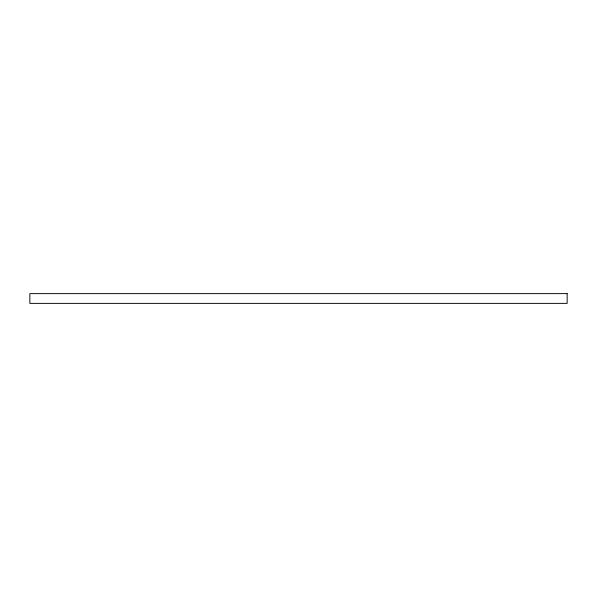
<?xml version="1.0" encoding="UTF-8"?>
<svg xmlns="http://www.w3.org/2000/svg" width="597" height="597" viewBox="0 0 597 597"><rect width="100%" height="100%" fill="white"/><g stroke="black" fill="none" stroke-linecap="round" stroke-linejoin="round"><path stroke-width="0.9" d="M567.15 293.627L29.85 293.627L29.85 303.373L567.15 303.373L567.15 293.627"/></g></svg>
